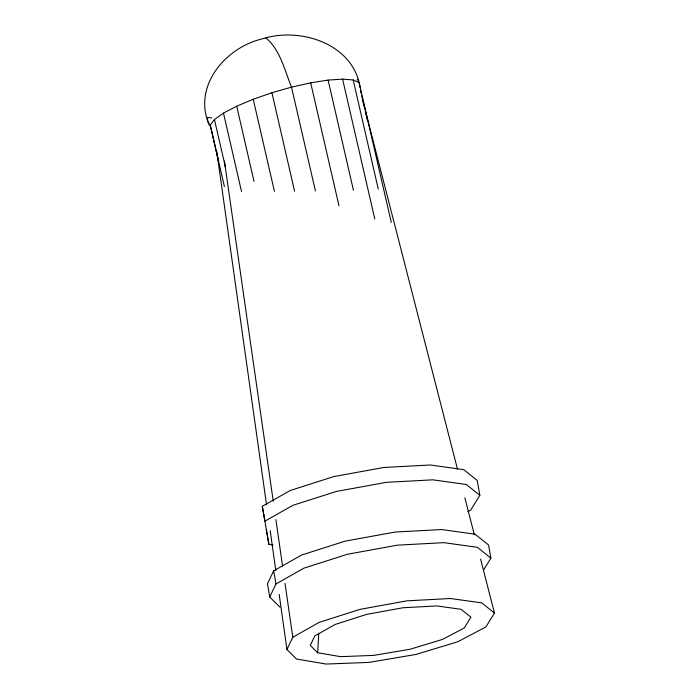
<?xml version="1.0" encoding="UTF-8"?>
<svg xmlns="http://www.w3.org/2000/svg" width="699" height="699" viewBox="0 0 699 699"><rect width="100%" height="100%" fill="white"/><g stroke="black" fill="none" stroke-linecap="round" stroke-linejoin="round"><path stroke-width="1.05" d="M317.669 652.761L310.277 645.404L314.795 635.959L335.136 624.452L366.695 614.369L403.07 607.746L436.823 605.937L461.087 609.31L470.908 617.182L464.276 627.947L442.554 639.402L410.173 649.222L373.729 655.391L340.649 656.658L317.669 652.761L318.779 633.163M483.481 570.192L490.899 558.151L488.584 545.037L475.067 534.202L441.654 529.545L395.171 532.035L345.088 541.157L301.627 555.041L273.667 570.856L267.437 583.892L269.744 597.007L279.95 607.16M269.744 597.007L275.974 583.971L303.934 568.156L347.394 554.272L397.478 545.15L443.961 542.66L477.373 547.317L490.899 558.151M480.606 559.139L494.455 613.049L485.892 626.951L457.828 641.752L415.984 654.439L368.897 662.407L326.162 664.05L296.507 659.026L286.94 649.511L292.785 637.287L285.026 583.289M273.099 545.045L268.888 544.329L262.308 506.294L290.26 490.488L333.72 476.596L383.803 467.474L430.287 464.992L463.699 469.641L477.225 480.475L479.837 495.32L470.707 510.139L467.814 511.668M218.455 161.041L210.25 125.06L214.453 119.546L223.479 113.107L236.708 106.187L253.23 99.241L271.928 92.749L291.527 87.157L310.688 82.84L328.111 80.097L342.597 79.118L353.17 79.966L359.103 82.578L391.274 222.387M359.714 87.148L360.002 86.781C353.056 43.819 300.36 26.807 262.859 38.716C225.026 47.375 191.989 86.973 209.517 125.645L210.303 125.339M292.785 637.287L319.032 622.433L359.81 609.406L406.801 600.852L450.418 598.51L481.768 602.879L494.455 613.049M207.559 117.528L211.648 117.886M265.873 37.842C280.343 50.048 284.624 70.276 291.527 87.157L315.415 190.958M479.837 495.32L466.312 484.486L432.899 479.837L386.416 482.319L336.333 491.441L292.872 505.333L264.921 521.139L262.308 506.294M357.311 79.249L358.342 81.093M362.466 99.337L457.522 469.291M464.852 497.837L474.359 534.831M360.448 90.328L361.182 93.509M361.663 95.623L362.641 99.861M363.131 101.975L364.1 106.213M365.324 111.508L367.517 121.041M353.17 79.966L378.273 189.062M342.597 79.118L374.769 218.927M328.111 80.097L353.458 190.259M310.688 82.84L338.963 205.707M271.928 92.749L294.594 191.255M253.23 99.241L274.436 191.386M236.708 106.187L254.008 181.382M223.479 113.107L241.513 191.491M214.453 119.546L225.428 167.21M210.25 125.06L224.379 186.493M273.667 570.856L275.974 583.971M266.275 529.484L268.888 544.329M224.414 161.05L273.248 501.218M275.887 519.575L282.553 566.015M216.76 151.543L266.537 504.765M270.198 530.69L275.825 570.655M279.181 594.421L286.94 649.511M209.184 123.671A78.515 24.395 -17 0 1 207.62 117.511"/></g></svg>
